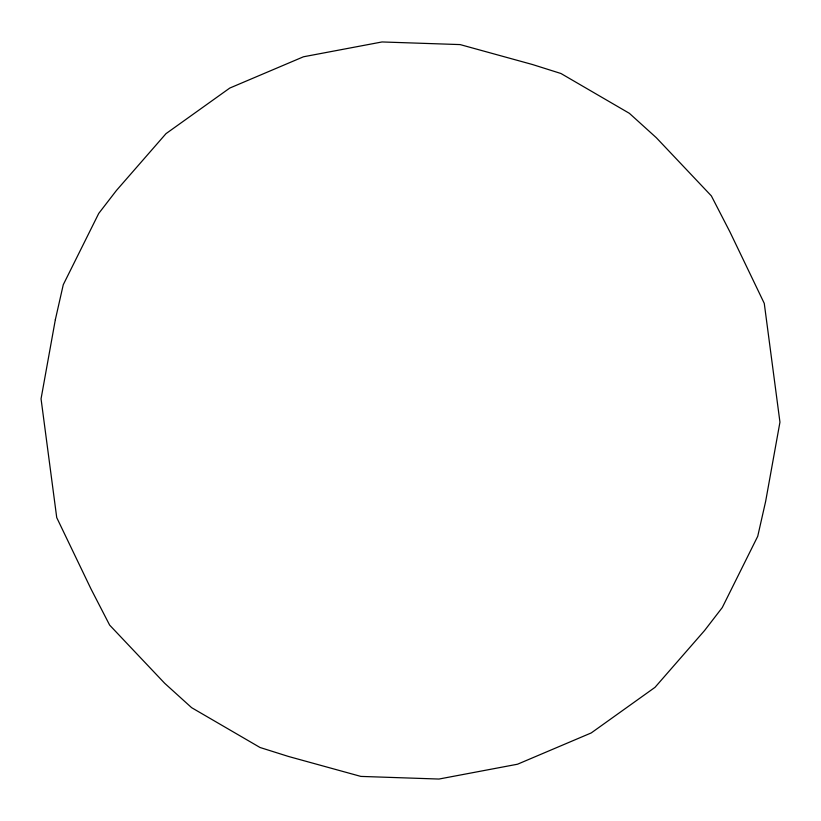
<?xml version="1.0" encoding="UTF-8"?>
<svg xmlns="http://www.w3.org/2000/svg" width="821" height="821" viewBox="0 0 821 821"><rect width="100%" height="100%" fill="white"/><g stroke="black" fill="none" stroke-linecap="round" stroke-linejoin="round"><path stroke-width="1.23" d="M55.346 319.667L41.05 398.832L56.731 517.61L91.069 589.098L109.645 625.109L164.682 683.288L191.632 707.681L260.052 747.5L288.561 756.49L360.86 776.409L438.958 779.047L517.528 764.218L591.223 732.937L655.004 687.351L704.551 630.549L722.275 607.561L757.732 536.287L765.654 501.333L779.95 422.168L764.269 303.39L729.931 231.902L711.355 195.891L656.318 137.712L629.368 113.319L560.948 73.5L532.439 64.51L460.14 44.591L382.042 41.953L303.472 56.782L229.777 88.063L165.996 133.649L116.449 190.451L98.725 213.439L63.268 284.713L55.346 319.667"/></g></svg>
